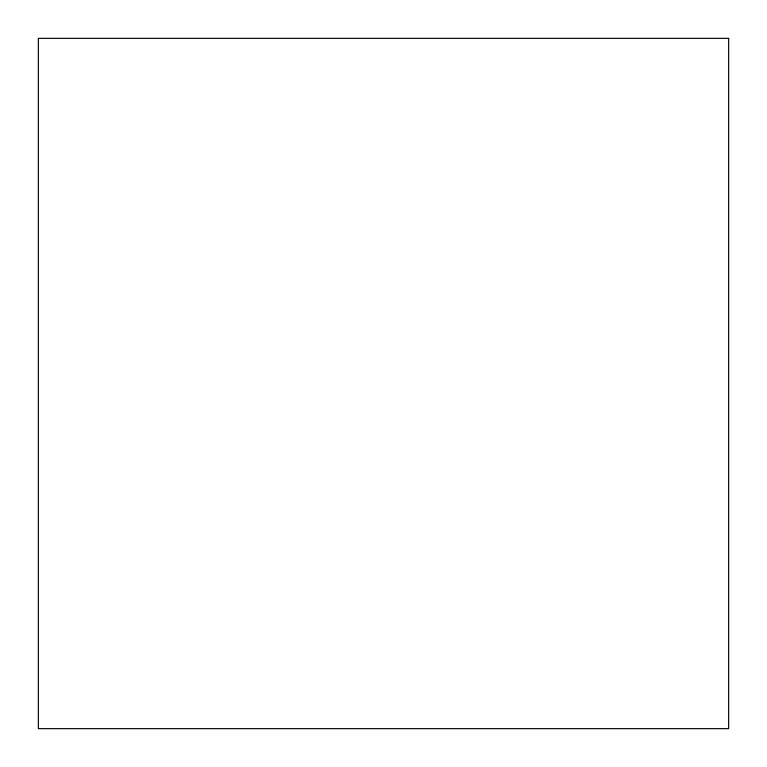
<?xml version="1.0" encoding="UTF-8"?>
<svg xmlns="http://www.w3.org/2000/svg" width="767" height="767" viewBox="0 0 767 767"><rect width="100%" height="100%" fill="white"/><g stroke="black" fill="none" stroke-linecap="round" stroke-linejoin="round"><path stroke-width="1.15" d="M728.65 38.35L38.35 38.35L38.35 728.65L728.65 728.65L728.65 38.35"/></g></svg>
